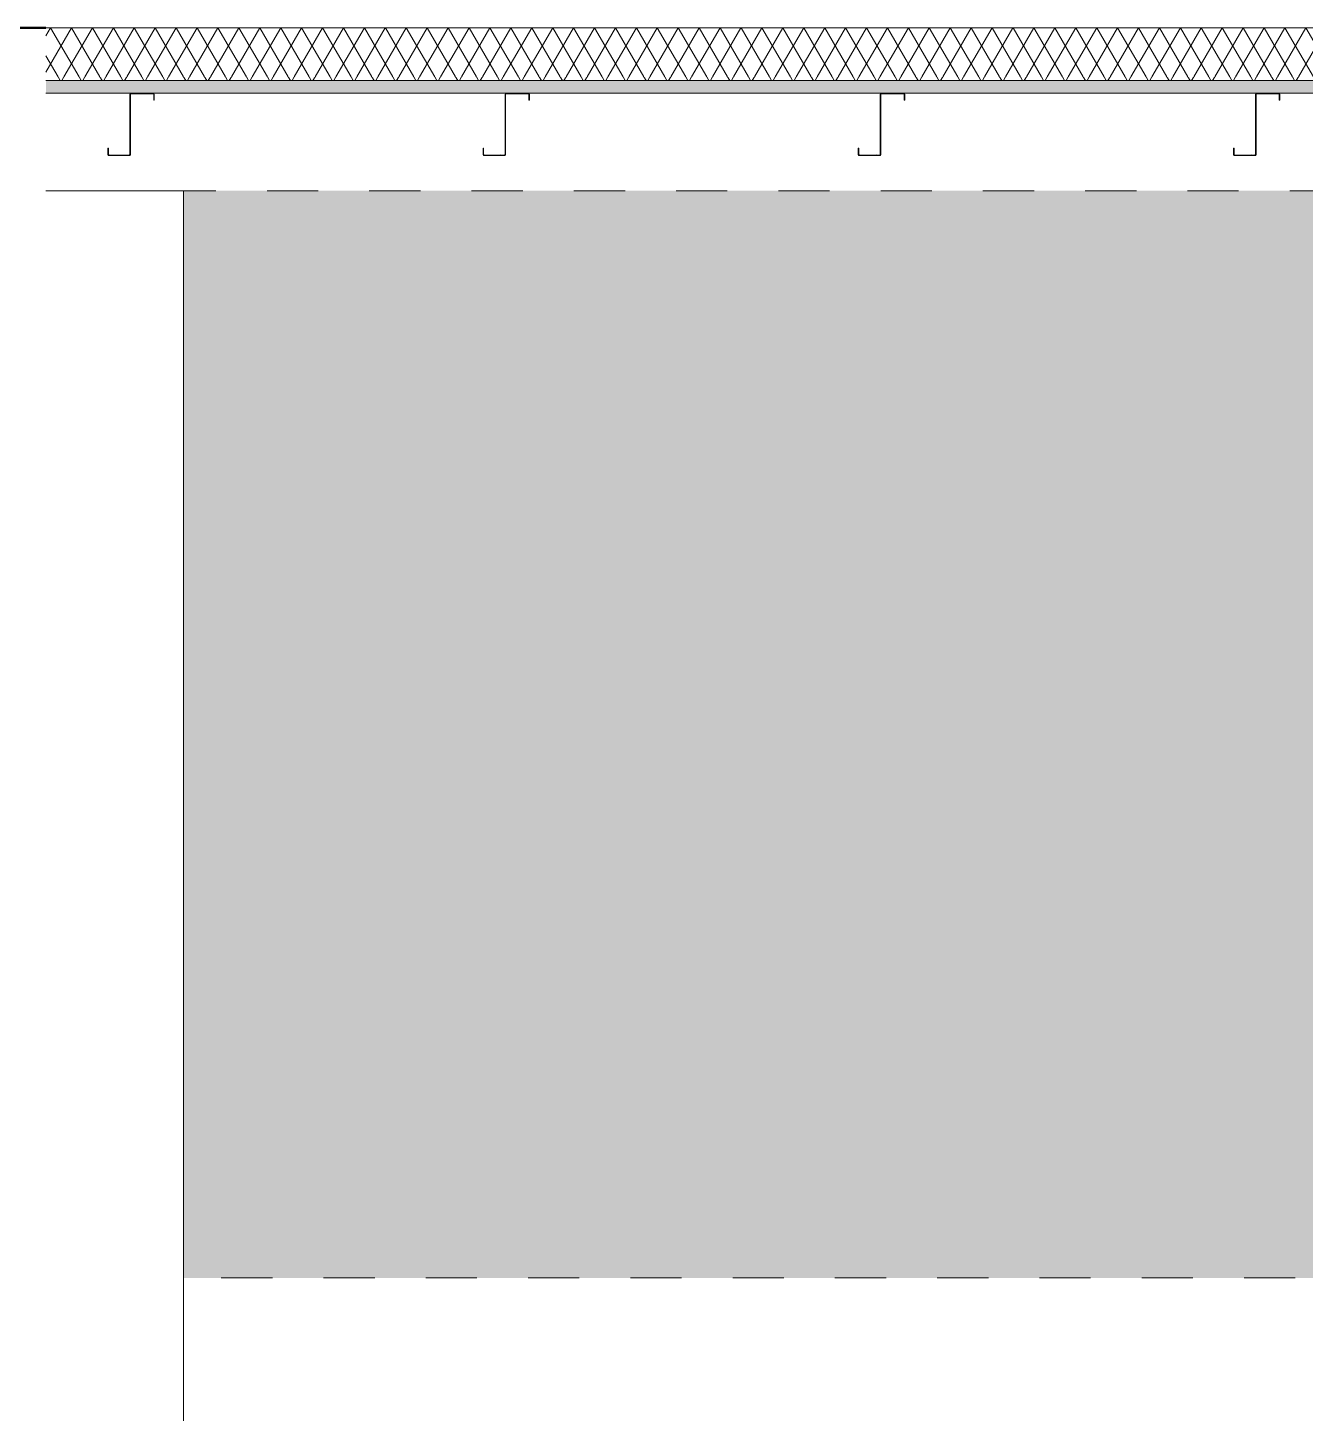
# Model space of a CAD drawing. Header units: millimetres. Extents: x -46169 to 247764, y -86316 to 18123.
# Drawn here: x 222132 to 225657, y -74701 to -70877 of the extents above; entities that cross this region are included whole.
import ezdxf

# ---------------------------------------------------------------- set-up
doc = ezdxf.new("R2010")
doc.units = ezdxf.units.MM
doc.header["$MEASUREMENT"] = 0
doc.linetypes.add('Dashed', pattern=[2822.222233, 1411.111116, -1411.111116])
doc.linetypes.add('Wipeout_Contour', pattern=[1000, 0, -1000])
for name, color, linetype, lineweight, true_color in [('0_Pen_No__25', 7, 'Continuous', 50, 0x2a2a2a), ('A-95-P_Drawing_Pen_No__62', 7, 'Continuous', 20, 0xaaaaaa), ('New_A-20-M_Roof_Pen_No__149', 7, 'Continuous', 0, 0x2a2a2a), ('New_A-20-M_Roof_Pen_No__81', 7, 'Continuous', 20, 0x6a6a6a)]:
    doc.layers.add(name, color=color, linetype=linetype, lineweight=lineweight, true_color=true_color)
for name, color, linetype, lineweight in [('0_Pen_No__85', 8, 'Continuous', 20), ('A-20-M_Roof_Pen_No__85', 8, 'Continuous', 20), ('A-95-P_Drawing_Pen_No__2', 8, 'Continuous', 15), ('New_A-20-M_Roof_Pen_No__4', 7, 'Continuous', 20), ('New_A-20-M_Roof_Pen_No__85', 8, 'Continuous', 20), ('New_A-25-M_Wall_Int_Pen_No__87', 8, 'Continuous', 20)]:
    doc.layers.add(name, color=color, linetype=linetype, lineweight=lineweight)
for name, color, linetype in [('A-20-M_Roof', 7, 'Continuous'), ('New_A-20-M_Roof', 7, 'Continuous'), ('New_A-25-M_Wall_Int', 7, 'Continuous')]:
    doc.layers.add(name, color=color, linetype=linetype)
pattern_1 = [(60, (221877.115, -83027.49), (-43.30127, 25), []), (120, (221877.115, -83027.49), (43.30127, 25), [])]

# ---------------------------------------------------------------- blocks, each defined once
blk = doc.blocks.new('Section Elem_36_5', base_point=(221877.1, -83027.5))
at = {"color": 254, "linetype": 'Wipeout_Contour', "lineweight": 0, "ltscale": 1634509.930622046}
blk.add_wipeout([(222414.2, -71059.3), (222413.3, -71061.3), (222415, -71061.3), (222415.4, -71060.3), (222416.4, -71059.9), (222453.4, -71059.9), (222453.6, -71059.3)], dxfattribs=at).dxf.layer = 'New_A-25-M_Wall_Int'
at = {"color": 254, "linetype": 'Wipeout_Contour', "lineweight": 0, "ltscale": 934222.394565}
blk.add_wipeout([(222480.8, -71061.3), (222479.2, -71061.3), (222479.2, -71077.5), (222480.8, -71077.5)], dxfattribs=at).dxf.layer = 'New_A-25-M_Wall_Int'
at = {"color": 254, "linetype": 'Wipeout_Contour', "lineweight": 0, "ltscale": 1641423.241175961}
blk.add_wipeout([(223448.8, -71061.3), (223450.4, -71061.3), (223450.8, -71060.3), (223451.8, -71059.9), (223492.9, -71059.9), (223493.1, -71059.3), (223449.6, -71059.3)], dxfattribs=at).dxf.layer = 'New_A-25-M_Wall_Int'
at = {"color": 254, "linetype": 'Wipeout_Contour', "lineweight": 0, "ltscale": 938168.479171}
blk.add_wipeout([(223516.2, -71061.3), (223514.6, -71061.3), (223514.6, -71077.5), (223516.2, -71077.5)], dxfattribs=at).dxf.layer = 'New_A-25-M_Wall_Int'
at = {"color": 254, "linetype": 'Wipeout_Contour', "lineweight": 0, "ltscale": 1648331.6770009}
blk.add_wipeout([(224484.2, -71061.3), (224485.8, -71061.3), (224486.2, -71060.3), (224487.3, -71059.9), (224528.2, -71059.9), (224528.5, -71059.3), (224485, -71059.3)], dxfattribs=at).dxf.layer = 'New_A-25-M_Wall_Int'
at = {"color": 254, "linetype": 'Wipeout_Contour', "lineweight": 0, "ltscale": 942116.242216}
blk.add_wipeout([(224550, -71077.5), (224551.7, -71077.5), (224551.7, -71061.3), (224550, -71061.3)], dxfattribs=at).dxf.layer = 'New_A-25-M_Wall_Int'
at = {"color": 254, "linetype": 'Wipeout_Contour', "lineweight": 0, "ltscale": 1655243.015300786}
blk.add_wipeout([(225520.4, -71059.3), (225519.6, -71061.3), (225521.2, -71061.3), (225521.6, -71060.3), (225522.7, -71059.9), (225563.6, -71059.9), (225563.8, -71059.3)], dxfattribs=at).dxf.layer = 'New_A-25-M_Wall_Int'
at = {"color": 254, "linetype": 'Wipeout_Contour', "lineweight": 0, "ltscale": 946065.663376}
blk.add_wipeout([(225585.4, -71077.5), (225587.1, -71077.5), (225587.1, -71061.3), (225585.4, -71061.3)], dxfattribs=at).dxf.layer = 'New_A-25-M_Wall_Int'
at = {"color": 254, "linetype": 'Wipeout_Contour', "lineweight": 0, "ltscale": 933942.199759}
blk.add_wipeout([(222353.5, -71229.7), (222355.6, -71230.5), (222356.6, -71230.5), (222354.6, -71229.7)], dxfattribs=at).dxf.layer = 'New_A-25-M_Wall_Int'
at = {"color": 254, "linetype": 'Wipeout_Contour', "lineweight": 0, "ltscale": 934162.798596}
blk.add_wipeout([(222412.9, -71228.7), (222411.9, -71229.1), (222414.4, -71229.1), (222414.6, -71228.7)], dxfattribs=at).dxf.layer = 'New_A-25-M_Wall_Int'
at = {"color": 254, "linetype": 'Wipeout_Contour', "lineweight": 0, "ltscale": 937975.748623}
blk.add_wipeout([(223436.5, -71229.7), (223388.9, -71229.7), (223391, -71230.5), (223438.4, -71230.5)], dxfattribs=at).dxf.layer = 'New_A-25-M_Wall_Int'
at = {"color": 254, "linetype": 'Wipeout_Contour', "lineweight": 0, "ltscale": 941922.447334}
blk.add_wipeout([(224471.9, -71229.7), (224424.3, -71229.7), (224426.4, -71230.5), (224473.8, -71230.5)], dxfattribs=at).dxf.layer = 'New_A-25-M_Wall_Int'
at = {"color": 254, "linetype": 'Wipeout_Contour', "lineweight": 0, "ltscale": 945870.812275}
blk.add_wipeout([(225507.2, -71229.7), (225459.8, -71229.7), (225461.8, -71230.5), (225509.1, -71230.5)], dxfattribs=at).dxf.layer = 'New_A-25-M_Wall_Int'
at = {"color": 254, "linetype": 'Wipeout_Contour', "lineweight": 0, "ltscale": 934037.863295}
blk.add_wipeout([(222416.2, -71058.5), (222414.2, -71059.3), (222453.6, -71059.3), (222455.7, -71058.5)], dxfattribs=at).dxf.layer = 'New_A-25-M_Wall_Int'
at = {"color": 254, "linetype": 'Wipeout_Contour', "lineweight": 0, "ltscale": 934211.124205}
blk.add_wipeout([(222478.8, -71060.3), (222479.2, -71061.3), (222480.8, -71061.3), (222480.4, -71060.3)], dxfattribs=at).dxf.layer = 'New_A-25-M_Wall_Int'
at = {"color": 254, "linetype": 'Wipeout_Contour', "lineweight": 0, "ltscale": 937991.495833}
blk.add_wipeout([(223451.7, -71058.5), (223449.6, -71059.3), (223493.1, -71059.3), (223495, -71058.5)], dxfattribs=at).dxf.layer = 'New_A-25-M_Wall_Int'
at = {"color": 254, "linetype": 'Wipeout_Contour', "lineweight": 0, "ltscale": 938157.252466}
blk.add_wipeout([(223514.2, -71060.3), (223514.6, -71061.3), (223516.2, -71061.3), (223515.8, -71060.3)], dxfattribs=at).dxf.layer = 'New_A-25-M_Wall_Int'
at = {"color": 254, "linetype": 'Wipeout_Contour', "lineweight": 0, "ltscale": 941939.159805}
blk.add_wipeout([(224487.1, -71058.5), (224485, -71059.3), (224528.5, -71059.3), (224530.4, -71058.5)], dxfattribs=at).dxf.layer = 'New_A-25-M_Wall_Int'
at = {"color": 254, "linetype": 'Wipeout_Contour', "lineweight": 0, "ltscale": 942105.058823}
blk.add_wipeout([(224551.2, -71060.3), (224549.6, -71060.3), (224550, -71061.3), (224551.7, -71061.3)], dxfattribs=at).dxf.layer = 'New_A-25-M_Wall_Int'
at = {"color": 254, "linetype": 'Wipeout_Contour', "lineweight": 0, "ltscale": 945888.481922}
blk.add_wipeout([(225522.5, -71058.5), (225520.4, -71059.3), (225563.8, -71059.3), (225565.7, -71058.5)], dxfattribs=at).dxf.layer = 'New_A-25-M_Wall_Int'
at = {"color": 254, "linetype": 'Wipeout_Contour', "lineweight": 0, "ltscale": 946054.522951}
blk.add_wipeout([(225585, -71060.3), (225585.4, -71061.3), (225587.1, -71061.3), (225586.6, -71060.3)], dxfattribs=at).dxf.layer = 'New_A-25-M_Wall_Int'
at = {"color": 254, "linetype": 'Wipeout_Contour', "lineweight": 0, "ltscale": 933934.969477}
blk.add_wipeout([(222352.7, -71227.7), (222353.5, -71229.7), (222354.6, -71229.7), (222353.7, -71227.7)], dxfattribs=at).dxf.layer = 'New_A-25-M_Wall_Int'
at = {"color": 254, "linetype": 'Wipeout_Contour', "lineweight": 0, "ltscale": 934164.200684}
blk.add_wipeout([(222413.3, -71227.7), (222412.9, -71228.7), (222414.6, -71228.7), (222415, -71227.7)], dxfattribs=at).dxf.layer = 'New_A-25-M_Wall_Int'
at = {"color": 254, "linetype": 'Wipeout_Contour', "lineweight": 0, "ltscale": 1641384.684855216}
blk.add_wipeout([(223389.7, -71227.7), (223388.1, -71227.7), (223388.9, -71229.7), (223436.5, -71229.7), (223436.3, -71229.1), (223391.2, -71229.1), (223390.1, -71228.7)], dxfattribs=at).dxf.layer = 'New_A-25-M_Wall_Int'
at = {"color": 254, "linetype": 'Wipeout_Contour', "lineweight": 0, "ltscale": 1648291.450659438}
blk.add_wipeout([(224423.5, -71227.7), (224424.3, -71229.7), (224471.9, -71229.7), (224471.6, -71229.1), (224426.6, -71229.1), (224425.6, -71228.7), (224425.1, -71227.7)], dxfattribs=at).dxf.layer = 'New_A-25-M_Wall_Int'
at = {"color": 254, "linetype": 'Wipeout_Contour', "lineweight": 0, "ltscale": 1655201.132951771}
blk.add_wipeout([(225458.9, -71227.7), (225459.8, -71229.7), (225507.2, -71229.7), (225507, -71229.1), (225462, -71229.1), (225461, -71228.7), (225460.5, -71227.7)], dxfattribs=at).dxf.layer = 'New_A-25-M_Wall_Int'
at = {"color": 254, "linetype": 'Wipeout_Contour', "lineweight": 0, "ltscale": 934063.012558}
blk.add_wipeout([(222415, -71061.3), (222413.3, -71061.3), (222413.3, -71227.7), (222415, -71227.7)], dxfattribs=at).dxf.layer = 'New_A-25-M_Wall_Int'
at = {"color": 254, "linetype": 'Wipeout_Contour', "lineweight": 0, "ltscale": 934208.015749}
blk.add_wipeout([(222477.8, -71059.9), (222478.8, -71060.3), (222480.4, -71060.3), (222480.2, -71059.9)], dxfattribs=at).dxf.layer = 'New_A-25-M_Wall_Int'
at = {"color": 254, "linetype": 'Wipeout_Contour', "lineweight": 0, "ltscale": 938154.146628}
blk.add_wipeout([(223513.2, -71059.9), (223514.2, -71060.3), (223515.8, -71060.3), (223515.6, -71059.9)], dxfattribs=at).dxf.layer = 'New_A-25-M_Wall_Int'
at = {"color": 254, "linetype": 'Wipeout_Contour', "lineweight": 0, "ltscale": 942101.955585}
blk.add_wipeout([(224551.1, -71059.9), (224548.6, -71059.9), (224549.6, -71060.3), (224551.2, -71060.3)], dxfattribs=at).dxf.layer = 'New_A-25-M_Wall_Int'
at = {"color": 254, "linetype": 'Wipeout_Contour', "lineweight": 0, "ltscale": 946051.422299}
blk.add_wipeout([(225584, -71059.9), (225585, -71060.3), (225586.6, -71060.3), (225586.5, -71059.9)], dxfattribs=at).dxf.layer = 'New_A-25-M_Wall_Int'
at = {"color": 254, "linetype": 'Wipeout_Contour', "lineweight": 0, "ltscale": 933921.041052}
blk.add_wipeout([(222352.7, -71209.5), (222352.7, -71227.7), (222353.7, -71227.7), (222353.7, -71209.5)], dxfattribs=at).dxf.layer = 'New_A-25-M_Wall_Int'
at = {"color": 254, "linetype": 'Wipeout_Contour', "lineweight": 0, "ltscale": 937867.281134}
blk.add_wipeout([(223389.7, -71209.5), (223388.1, -71209.5), (223388.1, -71227.7), (223389.7, -71227.7)], dxfattribs=at).dxf.layer = 'New_A-25-M_Wall_Int'
at = {"color": 254, "linetype": 'Wipeout_Contour', "lineweight": 0, "ltscale": 938107.956471}
blk.add_wipeout([(223448.3, -71228.7), (223447.3, -71229.1), (223449.8, -71229.1), (223450, -71228.7)], dxfattribs=at).dxf.layer = 'New_A-25-M_Wall_Int'
at = {"color": 254, "linetype": 'Wipeout_Contour', "lineweight": 0, "ltscale": 941814.081252}
blk.add_wipeout([(224423.5, -71227.7), (224425.1, -71227.7), (224425.1, -71209.5), (224423.5, -71209.5)], dxfattribs=at).dxf.layer = 'New_A-25-M_Wall_Int'
at = {"color": 254, "linetype": 'Wipeout_Contour', "lineweight": 0, "ltscale": 942054.801239}
blk.add_wipeout([(224483.7, -71228.7), (224482.7, -71229.1), (224485.2, -71229.1), (224485.4, -71228.7)], dxfattribs=at).dxf.layer = 'New_A-25-M_Wall_Int'
at = {"color": 254, "linetype": 'Wipeout_Contour', "lineweight": 0, "ltscale": 945762.547709}
blk.add_wipeout([(225460.5, -71209.5), (225458.9, -71209.5), (225458.9, -71227.7), (225460.5, -71227.7)], dxfattribs=at).dxf.layer = 'New_A-25-M_Wall_Int'
at = {"color": 254, "linetype": 'Wipeout_Contour', "lineweight": 0, "ltscale": 946003.311313}
blk.add_wipeout([(225518.1, -71229.1), (225520.6, -71229.1), (225520.8, -71228.7), (225519.2, -71228.7)], dxfattribs=at).dxf.layer = 'New_A-25-M_Wall_Int'
at = {"layer": 'New_A-25-M_Wall_Int_Pen_No__87', "linetype": 'Continuous'}
for p, q in [((222413.3, -71061.3), (222414.2, -71059.3)), ((222413.3, -71061.3), (222415, -71061.3)), ((222414.2, -71059.3), (222416.2, -71058.5)), ((222415.4, -71060.3), (222415, -71061.3)), ((222416.4, -71059.9), (222415.4, -71060.3)), ((223388.1, -71227.7), (223388.1, -71209.5)), ((223388.1, -71209.5), (223389.7, -71209.5)), ((223388.9, -71229.7), (223388.1, -71227.7)), ((223388.1, -71227.7), (223390.1, -71227.7)), ((223391, -71230.5), (223388.9, -71229.7)), ((223389.7, -71209.5), (223389.7, -71227.7)), ((223389.7, -71227.7), (223390.1, -71228.7)), ((223390.1, -71228.7), (223391.2, -71229.1)), ((224423.5, -71227.7), (224423.5, -71209.5)), ((224423.5, -71209.5), (224425.1, -71209.5)), ((224424.3, -71229.7), (224423.5, -71227.7)), ((224423.5, -71227.7), (224425.5, -71227.7)), ((224426.4, -71230.5), (224424.3, -71229.7)), ((224425.1, -71209.5), (224425.1, -71227.7)), ((224425.1, -71227.7), (224425.6, -71228.7)), ((224425.6, -71228.7), (224426.6, -71229.1)), ((225458.9, -71227.7), (225458.9, -71209.5)), ((225458.9, -71209.5), (225460.5, -71209.5)), ((225459.8, -71229.7), (225458.9, -71227.7)), ((225458.9, -71227.7), (225460.9, -71227.7)), ((225461.8, -71230.5), (225459.8, -71229.7)), ((225460.5, -71209.5), (225460.5, -71227.7)), ((225460.5, -71227.7), (225461, -71228.7)), ((225461, -71228.7), (225462, -71229.1))]:
    blk.add_line(p, q, dxfattribs=at)
at = {"color": 254, "linetype": 'Wipeout_Contour', "lineweight": 0, "ltscale": 1634789.916946481}
blk.add_wipeout([(222453.4, -71059.9), (222477.8, -71059.9), (222480.2, -71059.9), (222480, -71059.3), (222477.9, -71058.5), (222455.7, -71058.5), (222453.6, -71059.3)], dxfattribs=at).dxf.layer = 'New_A-25-M_Wall_Int'
at = {"color": 254, "linetype": 'Wipeout_Contour', "lineweight": 0, "ltscale": 1407110.930802329}
blk.add_wipeout([(223493.1, -71059.3), (223492.9, -71059.9), (223493, -71059.9), (223493.3, -71059.3), (223495.2, -71058.5), (223495, -71058.5)], dxfattribs=at).dxf.layer = 'New_A-25-M_Wall_Int'
at = {"color": 254, "linetype": 'Wipeout_Contour', "lineweight": 0, "ltscale": 1413032.351338114}
blk.add_wipeout([(224528.5, -71059.3), (224528.2, -71059.9), (224528.4, -71059.9), (224528.6, -71059.3), (224530.5, -71058.5), (224530.4, -71058.5)], dxfattribs=at).dxf.layer = 'New_A-25-M_Wall_Int'
at = {"color": 254, "linetype": 'Wipeout_Contour', "lineweight": 0, "ltscale": 1418956.258359037}
blk.add_wipeout([(225563.8, -71059.3), (225563.6, -71059.9), (225563.8, -71059.9), (225564, -71059.3), (225565.9, -71058.5), (225565.7, -71058.5)], dxfattribs=at).dxf.layer = 'New_A-25-M_Wall_Int'
at = {"color": 254, "linetype": 'Wipeout_Contour', "lineweight": 0, "ltscale": 1401213.010369304}
blk.add_wipeout([(222414.4, -71229.1), (222400.9, -71229.1), (222401.2, -71229.7), (222403.1, -71230.5), (222412.1, -71230.5), (222414.1, -71229.7)], dxfattribs=at).dxf.layer = 'New_A-25-M_Wall_Int'
at = {"color": 254, "linetype": 'Wipeout_Contour', "lineweight": 0, "ltscale": 938109.363196}
blk.add_wipeout([(223448.8, -71227.7), (223448.3, -71228.7), (223450, -71228.7), (223450.4, -71227.7)], dxfattribs=at).dxf.layer = 'New_A-25-M_Wall_Int'
at = {"color": 254, "linetype": 'Wipeout_Contour', "lineweight": 0, "ltscale": 942056.212411}
blk.add_wipeout([(224484.2, -71227.7), (224483.7, -71228.7), (224485.4, -71228.7), (224485.8, -71227.7)], dxfattribs=at).dxf.layer = 'New_A-25-M_Wall_Int'
at = {"color": 254, "linetype": 'Wipeout_Contour', "lineweight": 0, "ltscale": 946004.727041}
blk.add_wipeout([(225519.2, -71228.7), (225520.8, -71228.7), (225521.2, -71227.7), (225519.6, -71227.7)], dxfattribs=at).dxf.layer = 'New_A-25-M_Wall_Int'
at = {"layer": 'New_A-25-M_Wall_Int_Pen_No__87', "linetype": 'Continuous'}
for p, q in [((222477.8, -71059.9), (222416.4, -71059.9)), ((222453.2, -71060.3), (222453.6, -71059.3)), ((222453.6, -71059.3), (222455.7, -71058.5)), ((222478.8, -71060.3), (222477.8, -71059.9)), ((222477.8, -71059.9), (222480.2, -71059.9)), ((222477.9, -71058.5), (222480, -71059.3)), ((222479.2, -71061.3), (222478.8, -71060.3)), ((222479.2, -71077.5), (222479.2, -71061.3)), ((222479.2, -71061.3), (222480.8, -71061.3)), ((222480.8, -71077.5), (222479.2, -71077.5)), ((222480, -71059.3), (222480.8, -71061.3)), ((222480.8, -71061.3), (222480.8, -71077.5))]:
    blk.add_line(p, q, dxfattribs=at)
at = {"color": 254, "linetype": 'Wipeout_Contour', "lineweight": 0, "ltscale": 938008.604495}
blk.add_wipeout([(223448.8, -71227.7), (223450.4, -71227.7), (223450.4, -71061.3), (223448.8, -71061.3)], dxfattribs=at).dxf.layer = 'New_A-25-M_Wall_Int'
at = {"color": 254, "linetype": 'Wipeout_Contour', "lineweight": 0, "ltscale": 1407170.736891852}
blk.add_wipeout([(223493, -71059.9), (223515.6, -71059.9), (223515.4, -71059.3), (223513.4, -71058.5), (223495.2, -71058.5), (223493.3, -71059.3)], dxfattribs=at).dxf.layer = 'New_A-25-M_Wall_Int'
at = {"color": 254, "linetype": 'Wipeout_Contour', "lineweight": 0, "ltscale": 941955.879629}
blk.add_wipeout([(224484.2, -71227.7), (224485.8, -71227.7), (224485.8, -71061.3), (224484.2, -71061.3)], dxfattribs=at).dxf.layer = 'New_A-25-M_Wall_Int'
at = {"color": 254, "linetype": 'Wipeout_Contour', "lineweight": 0, "ltscale": 1413092.307227393}
blk.add_wipeout([(224528.4, -71059.9), (224551.1, -71059.9), (224550.8, -71059.3), (224548.8, -71058.5), (224530.5, -71058.5), (224528.6, -71059.3)], dxfattribs=at).dxf.layer = 'New_A-25-M_Wall_Int'
at = {"color": 254, "linetype": 'Wipeout_Contour', "lineweight": 0, "ltscale": 945904.816886}
blk.add_wipeout([(225521.2, -71061.3), (225519.6, -71061.3), (225519.6, -71227.7), (225521.2, -71227.7)], dxfattribs=at).dxf.layer = 'New_A-25-M_Wall_Int'
at = {"color": 254, "linetype": 'Wipeout_Contour', "lineweight": 0, "ltscale": 1419016.364271715}
blk.add_wipeout([(225563.8, -71059.9), (225586.5, -71059.9), (225586.2, -71059.3), (225584.2, -71058.5), (225565.9, -71058.5), (225564, -71059.3)], dxfattribs=at).dxf.layer = 'New_A-25-M_Wall_Int'
at = {"color": 254, "linetype": 'Wipeout_Contour', "lineweight": 0, "ltscale": 934020.806741}
blk.add_wipeout([(222356.4, -71229.7), (222358.5, -71230.5), (222395, -71230.5), (222393, -71229.7)], dxfattribs=at).dxf.layer = 'New_A-25-M_Wall_Int'
at = {"layer": 'New_A-25-M_Wall_Int_Pen_No__87', "linetype": 'Continuous'}
for p, q in [((223448.8, -71061.3), (223449.6, -71059.3)), ((223448.8, -71061.3), (223450.4, -71061.3)), ((223449.6, -71059.3), (223451.7, -71058.5)), ((223450.8, -71060.3), (223450.4, -71061.3)), ((223451.8, -71059.9), (223450.8, -71060.3)), ((223513.2, -71059.9), (223451.8, -71059.9)), ((223492.7, -71060.3), (223493.1, -71059.3)), ((223492.9, -71060.3), (223493.3, -71059.3)), ((223493.3, -71059.3), (223492.9, -71060.3)), ((223493.1, -71059.3), (223495, -71058.5)), ((223493.3, -71059.3), (223495.2, -71058.5)), ((223495.2, -71058.5), (223493.3, -71059.3)), ((223494.2, -71060.3), (223495.2, -71059.9)), ((223514.2, -71060.3), (223513.2, -71059.9)), ((223513.2, -71059.9), (223515.6, -71059.9)), ((223513.4, -71058.5), (223515.4, -71059.3)), ((223514.6, -71061.3), (223514.2, -71060.3)), ((223514.6, -71077.5), (223514.6, -71061.3)), ((223514.6, -71061.3), (223516.2, -71061.3)), ((223516.2, -71077.5), (223514.6, -71077.5)), ((223515.4, -71059.3), (223516.2, -71061.3)), ((223516.2, -71061.3), (223516.2, -71077.5)), ((224484.2, -71061.3), (224485, -71059.3)), ((224484.2, -71061.3), (224485.8, -71061.3)), ((224485, -71059.3), (224487.1, -71058.5)), ((224486.2, -71060.3), (224485.8, -71061.3)), ((224487.3, -71059.9), (224486.2, -71060.3)), ((224548.6, -71059.9), (224487.3, -71059.9)), ((224528.1, -71060.3), (224528.5, -71059.3)), ((224528.2, -71060.3), (224528.6, -71059.3)), ((224528.6, -71059.3), (224528.2, -71060.3)), ((224528.5, -71059.3), (224530.4, -71058.5)), ((224528.6, -71059.3), (224530.5, -71058.5)), ((224530.5, -71058.5), (224528.6, -71059.3)), ((224529.6, -71060.3), (224530.5, -71059.9)), ((224549.6, -71060.3), (224548.6, -71059.9)), ((224548.6, -71059.9), (224551.1, -71059.9)), ((224548.8, -71058.5), (224550.8, -71059.3)), ((224550, -71061.3), (224549.6, -71060.3)), ((224550, -71077.5), (224550, -71061.3)), ((224550, -71061.3), (224551.7, -71061.3)), ((224551.7, -71077.5), (224550, -71077.5)), ((224550.8, -71059.3), (224551.7, -71061.3)), ((224551.7, -71061.3), (224551.7, -71077.5)), ((225519.6, -71061.3), (225520.4, -71059.3)), ((225519.6, -71061.3), (225521.2, -71061.3)), ((225520.4, -71059.3), (225522.5, -71058.5)), ((225521.6, -71060.3), (225521.2, -71061.3)), ((225522.7, -71059.9), (225521.6, -71060.3)), ((225584, -71059.9), (225522.7, -71059.9)), ((225563.4, -71060.3), (225563.8, -71059.3)), ((225563.6, -71060.3), (225564, -71059.3)), ((225563.6, -71060.3), (225564, -71059.3)), ((225563.8, -71059.3), (225565.7, -71058.5)), ((225564, -71059.3), (225565.9, -71058.5)), ((225564, -71059.3), (225565.9, -71058.5)), ((225565.9, -71059.9), (225565, -71060.3)), ((225585, -71060.3), (225584, -71059.9)), ((225584, -71059.9), (225586.5, -71059.9)), ((225584.2, -71058.5), (225586.2, -71059.3)), ((225585.4, -71061.3), (225585, -71060.3)), ((225585.4, -71077.5), (225585.4, -71061.3)), ((225585.4, -71061.3), (225587.1, -71061.3)), ((225587.1, -71077.5), (225585.4, -71077.5)), ((225586.2, -71059.3), (225587.1, -71061.3)), ((225587.1, -71061.3), (225587.1, -71077.5))]:
    blk.add_line(p, q, dxfattribs=at)
at = {"color": 254, "linetype": 'Wipeout_Contour', "lineweight": 0, "ltscale": 2568331.377651469}
blk.add_wipeout([(222354.3, -71209.5), (222353.7, -71209.5), (222353.7, -71227.7), (222354.6, -71229.7), (222356.6, -71230.5), (222358.5, -71230.5), (222356.4, -71229.7), (222356.2, -71229.1), (222355.8, -71229.1), (222354.7, -71228.7), (222354.3, -71227.7)], dxfattribs=at).dxf.layer = 'New_A-25-M_Wall_Int'
at = {"color": 254, "linetype": 'Wipeout_Contour', "lineweight": 0, "ltscale": 1401179.438840492}
blk.add_wipeout([(222400.8, -71229.1), (222401, -71229.7), (222402.9, -71230.5), (222403.1, -71230.5), (222401.2, -71229.7), (222400.9, -71229.1)], dxfattribs=at).dxf.layer = 'New_A-25-M_Wall_Int'
at = {"color": 254, "linetype": 'Wipeout_Contour', "lineweight": 0, "ltscale": 1407130.972728237}
blk.add_wipeout([(223449.8, -71229.1), (223436.4, -71229.1), (223436.7, -71229.7), (223438.6, -71230.5), (223447.5, -71230.5), (223449.5, -71229.7)], dxfattribs=at).dxf.layer = 'New_A-25-M_Wall_Int'
at = {"color": 254, "linetype": 'Wipeout_Contour', "lineweight": 0, "ltscale": 1413051.094968071}
blk.add_wipeout([(224471.8, -71229.1), (224472, -71229.7), (224473.9, -71230.5), (224482.9, -71230.5), (224485, -71229.7), (224485.2, -71229.1)], dxfattribs=at).dxf.layer = 'New_A-25-M_Wall_Int'
at = {"color": 254, "linetype": 'Wipeout_Contour', "lineweight": 0, "ltscale": 1418973.715464003}
blk.add_wipeout([(225507.2, -71229.1), (225507.4, -71229.7), (225509.3, -71230.5), (225518.3, -71230.5), (225520.4, -71229.7), (225520.6, -71229.1)], dxfattribs=at).dxf.layer = 'New_A-25-M_Wall_Int'
at = {"layer": 'New_A-25-M_Wall_Int_Pen_No__87', "linetype": 'Continuous'}
blk.add_line((222352.7, -71209.5), (222354.3, -71209.5), dxfattribs=at)
at = {"color": 254, "linetype": 'Wipeout_Contour', "lineweight": 0, "ltscale": 934113.270766}
blk.add_wipeout([(222397, -71229.7), (222399, -71230.5), (222402.9, -71230.5), (222401, -71229.7)], dxfattribs=at).dxf.layer = 'New_A-25-M_Wall_Int'
at = {"color": 254, "linetype": 'Wipeout_Contour', "lineweight": 0, "ltscale": 1407097.632975817}
blk.add_wipeout([(223436.4, -71229.1), (223436.3, -71229.1), (223436.5, -71229.7), (223438.4, -71230.5), (223438.6, -71230.5), (223436.7, -71229.7)], dxfattribs=at).dxf.layer = 'New_A-25-M_Wall_Int'
at = {"color": 254, "linetype": 'Wipeout_Contour', "lineweight": 0, "ltscale": 1413017.616459412}
blk.add_wipeout([(224471.8, -71229.1), (224471.6, -71229.1), (224471.9, -71229.7), (224473.8, -71230.5), (224473.9, -71230.5), (224472, -71229.7)], dxfattribs=at).dxf.layer = 'New_A-25-M_Wall_Int'
at = {"color": 254, "linetype": 'Wipeout_Contour', "lineweight": 0, "ltscale": 1418940.098316474}
blk.add_wipeout([(225507, -71229.1), (225507.2, -71229.7), (225509.1, -71230.5), (225509.3, -71230.5), (225507.4, -71229.7), (225507.2, -71229.1)], dxfattribs=at).dxf.layer = 'New_A-25-M_Wall_Int'
at = {"layer": 'New_A-25-M_Wall_Int_Pen_No__87', "linetype": 'Continuous'}
for p, q in [((223448.8, -71227.7), (223448.8, -71061.3)), ((223450.4, -71061.3), (223450.4, -71227.7)), ((224484.2, -71227.7), (224484.2, -71061.3)), ((224485.8, -71061.3), (224485.8, -71227.7)), ((225519.6, -71227.7), (225519.6, -71061.3)), ((225521.2, -71061.3), (225521.2, -71227.7)), ((223447.5, -71230.5), (223391, -71230.5)), ((223391.2, -71229.1), (223447.3, -71229.1)), ((223436.5, -71229.7), (223436.1, -71228.7)), ((223436.3, -71228.7), (223436.7, -71229.7)), ((223436.7, -71229.7), (223436.3, -71228.7)), ((223438.4, -71230.5), (223436.5, -71229.7)), ((223436.7, -71229.7), (223438.6, -71230.5)), ((223438.6, -71230.5), (223436.7, -71229.7)), ((223438.6, -71229.1), (223437.6, -71228.7)), ((223447.3, -71229.1), (223448.3, -71228.7)), ((223447.3, -71229.1), (223449.8, -71229.1)), ((223449.5, -71229.7), (223447.5, -71230.5)), ((223448.3, -71228.7), (223448.8, -71227.7)), ((223448.8, -71227.7), (223450.4, -71227.7)), ((223450.4, -71227.7), (223449.5, -71229.7)), ((224482.9, -71230.5), (224426.4, -71230.5)), ((224426.6, -71229.1), (224482.7, -71229.1)), ((224471.9, -71229.7), (224471.5, -71228.7)), ((224471.6, -71228.7), (224472, -71229.7)), ((224472, -71229.7), (224471.6, -71228.7)), ((224473.8, -71230.5), (224471.9, -71229.7)), ((224472, -71229.7), (224473.9, -71230.5)), ((224473.9, -71230.5), (224472, -71229.7)), ((224473.9, -71229.1), (224473, -71228.7)), ((224482.7, -71229.1), (224483.7, -71228.7)), ((224482.7, -71229.1), (224485.2, -71229.1)), ((224485, -71229.7), (224482.9, -71230.5)), ((224483.7, -71228.7), (224484.2, -71227.7)), ((224484.2, -71227.7), (224485.8, -71227.7)), ((224485.8, -71227.7), (224485, -71229.7)), ((225518.3, -71230.5), (225461.8, -71230.5)), ((225462, -71229.1), (225518.1, -71229.1)), ((225507.2, -71229.7), (225506.8, -71228.7)), ((225507.4, -71229.7), (225507, -71228.7)), ((225507.4, -71229.7), (225507, -71228.7)), ((225509.1, -71230.5), (225507.2, -71229.7)), ((225509.3, -71230.5), (225507.4, -71229.7)), ((225509.3, -71230.5), (225507.4, -71229.7)), ((225508.4, -71228.7), (225509.3, -71229.1)), ((225518.1, -71229.1), (225519.2, -71228.7)), ((225518.1, -71229.1), (225520.6, -71229.1)), ((225520.4, -71229.7), (225518.3, -71230.5)), ((225519.2, -71228.7), (225519.6, -71227.7)), ((225519.6, -71227.7), (225521.2, -71227.7)), ((225521.2, -71227.7), (225520.4, -71229.7))]:
    blk.add_line(p, q, dxfattribs=at)
at = {"color": 254, "linetype": 'Wipeout_Contour', "lineweight": 0, "ltscale": 1401144.371222428}
blk.add_wipeout([(222392.7, -71229.1), (222393, -71229.7), (222395, -71230.5), (222399, -71230.5), (222397, -71229.7), (222396.7, -71229.1)], dxfattribs=at).dxf.layer = 'New_A-25-M_Wall_Int'
at = {"color": 254, "linetype": 'Wipeout_Contour', "lineweight": 0, "ltscale": 934015.57433}
blk.add_wipeout([(222392.7, -71229.1), (222356.2, -71229.1), (222356.4, -71229.7), (222393, -71229.7)], dxfattribs=at).dxf.layer = 'New_A-25-M_Wall_Int'
at = {"layer": 'New_A-25-M_Wall_Int_Pen_No__87', "linetype": 'Continuous'}
for p, q in [((222352.7, -71227.7), (222352.7, -71209.5)), ((222353.5, -71229.7), (222352.7, -71227.7)), ((222352.7, -71227.7), (222353.7, -71227.7)), ((222355.6, -71230.5), (222353.5, -71229.7)), ((222353.7, -71227.7), (222353.7, -71209.5)), ((222353.7, -71227.7), (222354.6, -71229.7)), ((222354.3, -71209.5), (222354.3, -71227.7)), ((222354.3, -71227.7), (222354.7, -71228.7)), ((222354.6, -71229.7), (222356.6, -71230.5)), ((222354.7, -71228.7), (222355.8, -71229.1)), ((222356, -71228.7), (222356.4, -71229.7)), ((222356.4, -71229.7), (222358.5, -71230.5)), ((222357.6, -71228.7), (222358.6, -71229.1))]:
    blk.add_line(p, q, dxfattribs=at)
at = {"color": 254, "linetype": 'Wipeout_Contour', "lineweight": 0, "ltscale": 934108.203953}
blk.add_wipeout([(222396.7, -71229.1), (222397, -71229.7), (222401, -71229.7), (222400.8, -71229.1)], dxfattribs=at).dxf.layer = 'New_A-25-M_Wall_Int'
at = {"layer": 'New_A-25-M_Wall_Int_Pen_No__87', "linetype": 'Continuous'}
for p, q in [((222413.3, -71227.7), (222413.3, -71061.3)), ((222415, -71061.3), (222415, -71227.7)), ((222412.1, -71230.5), (222355.6, -71230.5)), ((222355.8, -71229.1), (222411.9, -71229.1)), ((222393, -71229.7), (222392.7, -71229.1)), ((222395, -71230.5), (222393, -71229.7)), ((222396.7, -71229.1), (222397, -71229.7)), ((222397, -71229.7), (222399, -71230.5)), ((222399.5, -71229.1), (222399.5, -71228.7)), ((222399.6, -71228.7), (222399.6, -71229.1)), ((222401, -71229.7), (222400.8, -71229.1)), ((222401.2, -71229.7), (222400.9, -71229.1)), ((222401.2, -71229.7), (222400.9, -71229.1)), ((222402.9, -71230.5), (222401, -71229.7)), ((222403.1, -71230.5), (222401.2, -71229.7)), ((222403.1, -71230.5), (222401.2, -71229.7)), ((222411.9, -71229.1), (222412.9, -71228.7)), ((222411.9, -71229.1), (222414.4, -71229.1)), ((222414.1, -71229.7), (222412.1, -71230.5)), ((222412.9, -71228.7), (222413.3, -71227.7)), ((222413.3, -71227.7), (222415, -71227.7)), ((222415, -71227.7), (222414.1, -71229.7))]:
    blk.add_line(p, q, dxfattribs=at)
blk = doc.blocks.new('Section Elem_37_5', base_point=(221877.1, -83027.5))
at = {"color": 254, "linetype": 'Wipeout_Contour', "lineweight": 0, "ltscale": 1414650.337681101}
blk.add_wipeout([(222181.6, -80569.5), (222276.3, -80569.5), (222276.3, -83027.5), (222561.4, -83027.5), (222561.4, -71327.5), (222181.6, -71327.5)], dxfattribs=at).dxf.layer = 'New_A-25-M_Wall_Int'
at = {"layer": 'New_A-25-M_Wall_Int_Pen_No__87', "linetype": 'Continuous'}
for q in [(222181.6, -71327.5), (222561.4, -83027.5)]:
    blk.add_line((222561.4, -71327.5), q, dxfattribs=at)
blk = doc.blocks.new('Section Elem_178_5', base_point=(221877.1, -83027.5))
at = {"layer": 'New_A-20-M_Roof_Pen_No__4', "linetype": 'Continuous'}
blk.add_line((243038.1, -71058.5), (222181.6, -71058.5), dxfattribs=at)
at = {"color": 254, "linetype": 'Wipeout_Contour', "lineweight": 0, "ltscale": 972915.232383}
blk.add_wipeout([(243038.1, -71013.5), (222181.6, -71013.5), (222181.6, -71023.5), (243038.1, -71023.5)], dxfattribs=at).dxf.layer = 'New_A-20-M_Roof'
at = {"layer": 'New_A-20-M_Roof_Pen_No__81', "linetype": 'Continuous', "lineweight": 0, "true_color": 0x353535}
blk.add_hatch(color=250, dxfattribs=at).paths.add_polyline_path([(222181.6, -71023.5), (222181.6, -71058.5), (243038.1, -71058.5), (243038.1, -71023.5)])
at = {"layer": 'New_A-20-M_Roof_Pen_No__85', "linetype": 'Continuous'}
h = blk.add_hatch(dxfattribs=at)
h.set_pattern_fill('Batt_Insulation_0005', color=256, style=0, pattern_type=2)
h.set_pattern_definition(pattern_1)
h.paths.add_polyline_path([(243038.1, -71013.5), (222181.6, -71013.5), (222181.6, -71023.5), (243038.1, -71023.5)])
at = {"layer": 'New_A-20-M_Roof_Pen_No__149', "linetype": 'Continuous'}
blk.add_line((243038.1, -71023.5), (222181.6, -71023.5), dxfattribs=at)
blk = doc.blocks.new('Section Elem_180_5', base_point=(221877.1, -83027.5))
at = {"color": 254, "linetype": 'Wipeout_Contour', "lineweight": 0, "ltscale": 944531.542564}
blk.add_wipeout([(222181.6, -71013.5), (228261, -71013.5), (228261, -70877.5), (222181.6, -70877.5)], dxfattribs=at).dxf.layer = 'A-20-M_Roof'
at = {"layer": 'A-20-M_Roof_Pen_No__85', "linetype": 'Continuous'}
h = blk.add_hatch(dxfattribs=at)
h.set_pattern_fill('Batt_Insulation_0005', color=256, style=0, pattern_type=2)
h.set_pattern_definition(pattern_1)
h.paths.add_polyline_path([(222181.6, -71013.5), (228261, -71013.5), (228261, -70877.5), (222181.6, -70877.5)])
blk = doc.blocks.new('I-04 Lecture Theatre Elevation_STORY_MARKER', base_point=(221877.1, -83027.5))
at = {"layer": '0_Pen_No__25', "linetype": 'Continuous'}
blk.add_line((222181.6, -70877.5), (222081.6, -70877.5), dxfattribs=at)
at = {"layer": '0_Pen_No__85', "linetype": 'Continuous'}
blk.add_line((222181.6, -70877.5), (243470, -70877.5), dxfattribs=at)

msp = doc.modelspace()

# ---------------------------------------------------------------- block references
at = {"layer": 'New_A-25-M_Wall_Int'}
msp.add_blockref('Section Elem_36_5', (221877.1, -83027.5), dxfattribs=at)

# ---------------------------------------------------------------- next in the draw order: block references
at = {"layer": 'New_A-20-M_Roof'}
msp.add_blockref('Section Elem_178_5', (221877.1, -83027.5), dxfattribs=at)
at = {"layer": 'New_A-25-M_Wall_Int'}
msp.add_blockref('Section Elem_37_5', (221877.1, -83027.5), dxfattribs=at)

# ---------------------------------------------------------------- next in the draw order: hatches: boundary and pattern name
at = {"layer": 'A-95-P_Drawing_Pen_No__62', "linetype": 'Continuous', "ltscale": 0.1}
h = msp.add_hatch(dxfattribs=at)
h.set_pattern_fill('Brass_Bronze_0005', color=256, style=0, pattern_type=2)
h.set_pattern_definition([(45, (221877.12, -83027.49), (-91.9239, 91.9239), []), (45, (221831.15, -82981.53), (-91.9239, 91.9239), [97.5, -32.5])])
h.paths.add_polyline_path([(222561.4, -71327.5), (222561.4, -74327.5), (237407.3, -74327.5), (237407.3, -71902.5), (238642.4, -71902.5), (238642.4, -74327.5), (241734.5, -74327.5), (241734.5, -71327.5)])

# ---------------------------------------------------------------- next in the draw order: linework, layer by layer
at = {"layer": 'A-95-P_Drawing_Pen_No__2', "linetype": 'Dashed', "ltscale": 0.1, "flags": 128}
msp.add_lwpolyline([(222561.4, -71327.5), (222561.4, -74327.5), (237407.3, -74327.5), (237407.3, -71902.5), (238642.4, -71902.5), (238642.4, -74327.5), (241734.5, -74327.5), (241734.5, -71327.5)], close=True, dxfattribs=at)

# ---------------------------------------------------------------- next in the draw order: block references
at = {"layer": 'A-20-M_Roof'}
msp.add_blockref('Section Elem_180_5', (221877.1, -83027.5), dxfattribs=at)

# ---------------------------------------------------------------- next in the draw order: block references
at = {"linetype": 'Continuous', "lineweight": 0}
msp.add_blockref('I-04 Lecture Theatre Elevation_STORY_MARKER', (221877.1, -83027.5), dxfattribs=at)

doc.saveas('drawing.dxf')
